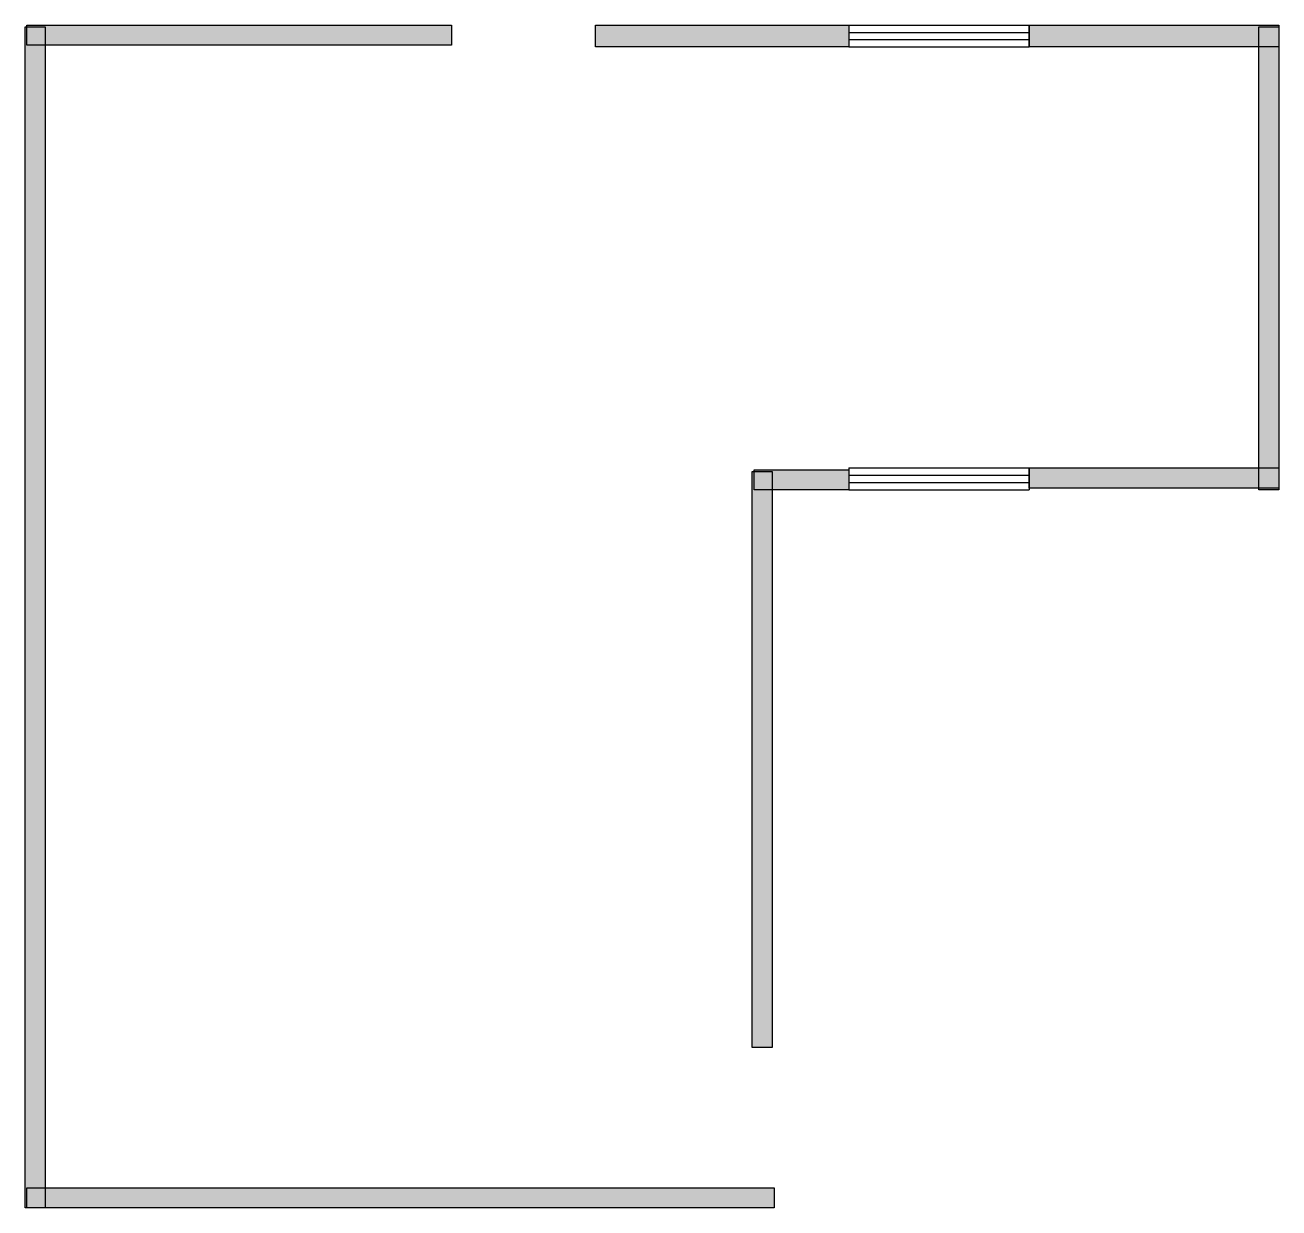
# Model space of a CAD drawing. Header units: millimetres. Extents: x 18 to 6072, y 0 to 5711.
import ezdxf

# ---------------------------------------------------------------- set-up
doc = ezdxf.new("R2010")
doc.units = ezdxf.units.MM
doc.layers.add('WALL', color=7, linetype='Continuous')
doc.layers.add('WINDOW', color=5, linetype='Continuous')

msp = doc.modelspace()

# ---------------------------------------------------------------- hatches: boundary and pattern name
at = {"layer": 'WALL'}
h = msp.add_hatch(color=256, dxfattribs=at)
h.dxf.hatch_style = 1
h.paths.add_polyline_path([(17.6, 5702.4), (114.4, 5702.4), (114.4, 0), (17.6, 0)])
h = msp.add_hatch(color=256, dxfattribs=at)
h.dxf.hatch_style = 1
h.paths.add_polyline_path([(26.4, 5711.2), (2076.8, 5711.2), (2076.8, 5614.4), (26.4, 5614.4)])
h = msp.add_hatch(color=256, dxfattribs=at)
h.dxf.hatch_style = 1
h.paths.add_polyline_path([(2772, 5711.2), (3995.2, 5711.2), (3995.2, 5605.6), (2772, 5605.6)])
h = msp.add_hatch(color=256, dxfattribs=at)
h.dxf.hatch_style = 1
h.paths.add_polyline_path([(4866.4, 5711.2), (6072, 5711.2), (6072, 5605.6), (4866.4, 5605.6)])
h = msp.add_hatch(color=256, dxfattribs=at)
h.dxf.hatch_style = 1
h.paths.add_polyline_path([(5975.2, 5702.4), (6072, 5702.4), (6072, 3467.2), (5975.2, 3467.2)])
h = msp.add_hatch(color=256, dxfattribs=at)
h.dxf.hatch_style = 1
h.paths.add_polyline_path([(4866.4, 3572.8), (6072, 3572.8), (6072, 3476), (4866.4, 3476)])
h = msp.add_hatch(color=256, dxfattribs=at)
h.dxf.hatch_style = 1
h.paths.add_polyline_path([(3528.8, 3555.2), (3625.6, 3555.2), (3625.6, 774.4), (3528.8, 774.4)])
h = msp.add_hatch(color=256, dxfattribs=at)
h.dxf.hatch_style = 1
h.paths.add_polyline_path([(3537.6, 3564), (3995.2, 3564), (3995.2, 3467.2), (3537.6, 3467.2)])
h = msp.add_hatch(color=256, dxfattribs=at)
h.dxf.hatch_style = 1
h.paths.add_polyline_path([(26.4, 96.8), (3634.4, 96.8), (3634.4, 0), (26.4, 0)])

# ---------------------------------------------------------------- linework, layer by layer
for points in [[(17.6, 5702.4), (114.4, 5702.4), (114.4, 0), (17.6, 0)], [(26.4, 5711.2), (2076.8, 5711.2), (2076.8, 5614.4), (26.4, 5614.4)], [(2772, 5711.2), (3995.2, 5711.2), (3995.2, 5605.6), (2772, 5605.6)], [(4866.4, 5711.2), (6072, 5711.2), (6072, 5605.6), (4866.4, 5605.6)], [(5975.2, 5702.4), (6072, 5702.4), (6072, 3467.2), (5975.2, 3467.2)], [(4866.4, 3572.8), (6072, 3572.8), (6072, 3476), (4866.4, 3476)], [(3528.8, 3555.2), (3625.6, 3555.2), (3625.6, 774.4), (3528.8, 774.4)], [(3537.6, 3564), (3995.2, 3564), (3995.2, 3467.2), (3537.6, 3467.2)], [(26.4, 96.8), (3634.4, 96.8), (3634.4, 0), (26.4, 0)]]:
    msp.add_lwpolyline(points, close=True, dxfattribs=at)
at = {"layer": 'WINDOW'}
for p, q in [((3995.2, 5711.2), (4866.4, 5711.2)), ((3995.2, 5711.2), (3995.2, 5605.6)), ((4866.4, 5711.2), (4866.4, 5605.6)), ((3995.2, 5676), (4866.4, 5676)), ((3995.2, 5640.8), (4866.4, 5640.8)), ((3995.2, 5605.6), (4866.4, 5605.6)), ((3995.2, 3572.8), (4866.4, 3572.8)), ((3995.2, 3572.8), (3995.2, 3467.2)), ((4866.4, 3572.8), (4866.4, 3467.2)), ((3995.2, 3537.6), (4866.4, 3537.6)), ((3995.2, 3502.4), (4866.4, 3502.4)), ((3995.2, 3467.2), (4866.4, 3467.2))]:
    msp.add_line(p, q, dxfattribs=at)

doc.saveas('drawing.dxf')
